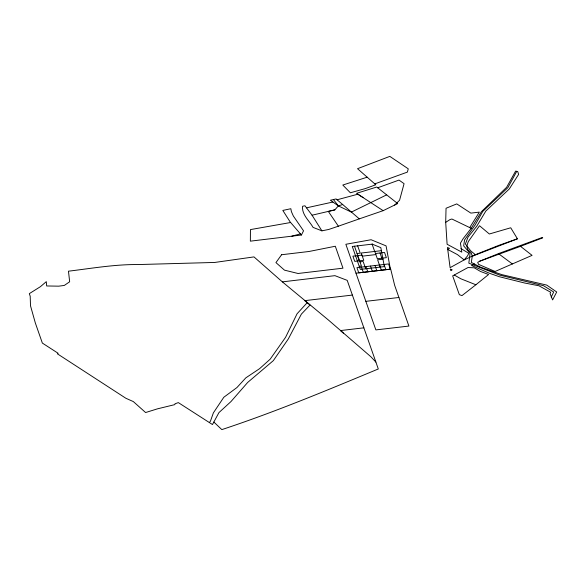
<?xml version="1.0" encoding="UTF-8"?>
<svg xmlns="http://www.w3.org/2000/svg" width="586" height="586" viewBox="0 0 586 586"><rect width="100%" height="100%" fill="white"/><g stroke="black" fill="none" stroke-linecap="round" stroke-linejoin="round"><path stroke-width="0.88" d="M474.499 263.964L471.496 265.473L489.925 273.442L499.448 276.746L524.514 282.979L538.908 285.77L550.606 292.216L550.1 293.725L552.598 299.907L556.7 291.989L546.76 285.104L501.814 274.622L480.535 267.165L471.334 262.44L472.235 256.25L471.269 252.91L467.657 249.497L466.844 246.039L468.243 241.696L479.509 225.72L489.354 233.997L510.736 227.771L517.431 238.81L498.723 245.388L475.349 254.69L470.661 250.793L465.379 244.003L468.038 237.081L476.726 226.277L485.823 211.07L509.285 188.978L518.617 174.401L517.753 171.647L515.629 171.061L506.641 187.256L481.443 211.671L471.21 228.313L463.211 238.561L460.442 243.124L461.797 252.126L447.103 244.267L445.697 222.35L446.041 208.264L456.758 203.899L470.866 213.114L479.319 212.125L469.723 227.595M551.236 297.146L553.682 292.004L543.478 285.675L499.961 275.2L468.815 263.165L470.082 253.357L463.665 245.856L464.573 239.908L475.085 225.083L482.732 211.458L507.879 187.652L516.727 171.361M213.875 422.059L221.83 429.619L222.38 429.428C275.281 411.943 326.841 390.364 378.3 368.975L375.89 362.089L370.923 356.793L328.512 320.103L282.364 281.873L253.972 256.902L214.762 262.447L138.267 264.557C114.761 264.308 91.694 268.395 68.474 271.186L69.661 281.763L64.299 285.441L58.717 286.166L46.66 285.961L46.301 281.646L40.427 286.671L29.3 293.652L30.201 296.186L30.501 305.775L35.321 322.937L42.353 343.074L58.175 353.307L57.282 353.746L125.836 398.246L133.337 401.586L145.606 412.537L157.422 408.852L174.906 404.596L174.965 403.798L178.342 402.611L212.476 424.557L218.944 412.595L230.957 401.586L247.673 382.446L273.34 360.624L288.297 338.964L301.387 314.103L310.009 305.064L304.727 300.647L352.376 295.073M301.416 235.023L303.533 230.833L293.352 216.022L291.396 211.634L290.832 208.719L282.826 210.425L290.224 222.05L301.416 235.023L250.361 241.161L250.442 229.595L290.619 222.512M209.356 422.55L210.447 421.136L213.392 412.837L223.823 397.257L236.92 387.558L245.827 377.853L259.591 368.667L270.212 359.137L285.558 337.338L297.058 313.788L307.189 302.698M359.306 218.871L338.378 226.189L328.321 211.4L334.833 209.876L338.356 205.891L342.7 204.529L359.306 218.871L383.149 210.667L397.667 203.569L376.747 187.022L356.537 193.329L383.149 210.667M394.642 205.107L399.571 200.251L404.076 183.667L399.007 180.078L377.706 187.784M475.876 284.767L488.599 274.504L480.513 271.472L474.213 267.802L467.98 267.546L452.663 275.867L459.343 294.663L461.98 295.608L475.876 284.767L460.823 278.775L454.399 275.09M445.697 222.35L450.077 219.523L451.916 219.018L471.21 228.313M479.495 261.297L477.715 262.352L478.52 264.352L495.104 271.472L532.073 255.364L520.507 246.332L479.495 261.297L498.847 253.474L542.05 237.564L542.731 237.857L520.507 246.332M460.926 248.574L468.793 253.291L467.569 255.826L464.171 259.898L457.446 254.61L447.719 249.431L449.513 248.354L447.47 247.475L450.099 267.656L464.171 259.898L475.349 254.69M386.679 194.838L351.358 212.103L338.356 205.891L330.394 200.244L336.093 198.94L342.7 204.529M472.235 256.25L517.431 238.81M374.791 183.887L407.38 172.101L408.266 168.819L389.822 156.381L357.526 168.695L375.787 184.758L365.437 188.553L350.369 192.779L342.803 185.037L367.173 177.184M338.378 226.189L328.79 229.441L321.912 230.847L313.063 227.39C309.298 220.68 301.702 214.769 302.559 206.272L304.947 205.774L312.06 215.209L321.912 230.847M291.865 236.173L300.479 233.843M337.089 199.782L357.878 194.193L363.042 197.533M312.06 215.209L334.833 209.876M306.507 207.84L332.899 202.024M282.364 281.873L334.914 275.654L347.212 280.364L375.89 362.089M357.057 253.518L360.222 253.152L357.658 245.842M381.391 250.676L361.21 253.035L363.767 260.323L354.728 261.378L352.897 256.163L361.936 255.1M375.494 253.518L384.526 252.456L386.364 257.679L377.325 258.734L374.769 251.445M362.309 256.163L375.868 254.58M359.98 261.869L363.152 261.502L365.708 268.784M382.973 259.18L377.611 259.803L380.168 267.091M359.225 266.271L361.43 266.015L354.493 246.215M390.393 269.157L358.764 272.856L356.933 267.641L388.562 263.934L390.393 269.157L386.064 245.871L371.077 239.733L345.857 244.281L375.86 329.911L408.896 326.065L394.642 285.265L390.701 269.135L356.002 273.179M363.862 327.83L340.459 330.577L343.499 333.251M365.862 301.336L398.92 297.49M499.104 254.104L512.391 263.971M333.434 199.548L338.356 205.891M380.014 252.991L381.845 258.206M384.042 264.469L385.874 269.685M379.523 264.997L381.354 270.212M372.117 244.15L374.681 251.46M375.003 265.524L376.835 270.739M370.484 266.051L372.315 271.267M365.964 266.579L367.796 271.801M357.416 255.628L359.247 260.851M361.445 267.113L363.276 272.329M281.595 254.734L275.947 262.601L284.474 270.146L298.04 273.486L342.978 268.176L335.317 246.245L308.99 251.489L281.595 254.734M451.967 269.868L450.868 270.673L450.297 269.025L451.967 269.868M372.257 244.135L352.274 246.472L360.324 269.413L384.35 266.608L380.827 247.644L372.257 244.135"/></g></svg>
